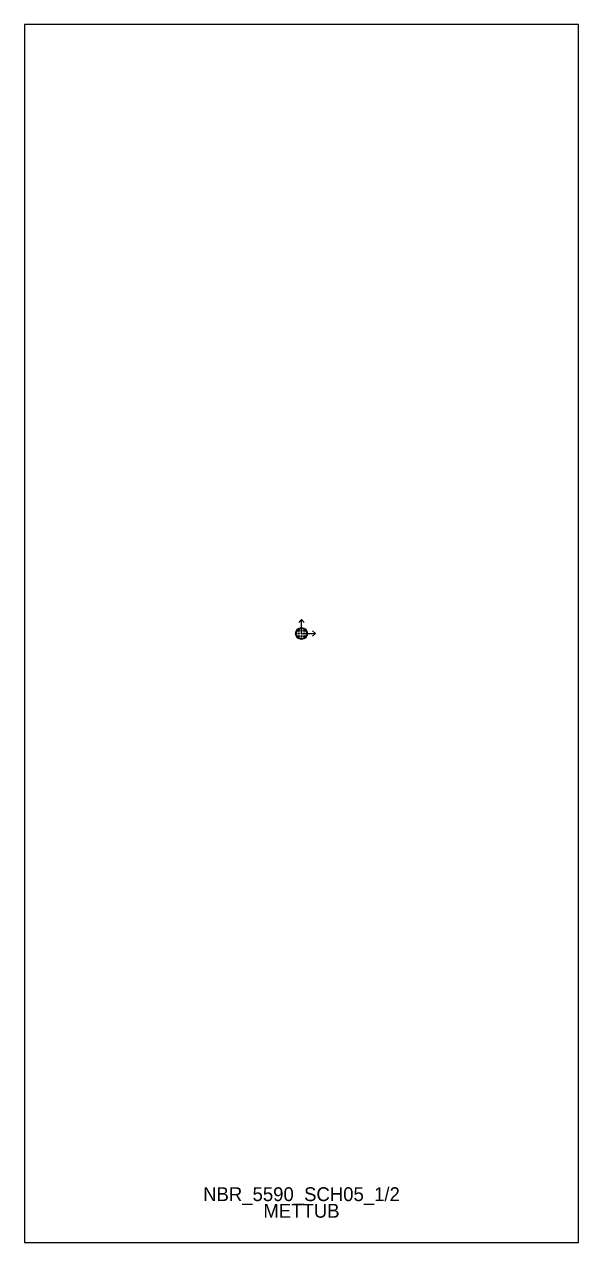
# Model space of a CAD drawing. Header units: millimetres. Extents: x -3707 to 123136, y -6444 to 6191.
# Drawn here: x -500 to 500, y -1100 to 1100 of the extents above; entities that cross this region are included whole.
import ezdxf
from ezdxf.enums import TextEntityAlignment as Align

# ---------------------------------------------------------------- set-up
doc = ezdxf.new("R2010")
doc.units = ezdxf.units.MM
for name, color, linetype in [('Hype_CoordinateSys', 6, 'Continuous'), ('Hype_ExactOuterSection', 8, 'Continuous'), ('Hype_Frame', 10, 'Continuous'), ('Hype_InnerSection', 2, 'Continuous'), ('Hype_OuterSection', 72, 'Continuous'), ('Hype_RefAxis', 1, 'Continuous'), ('Hype_SectionName', 41, 'Continuous'), ('Hype_TypeName', 45, 'Continuous')]:
    doc.layers.add(name, color=color, linetype=linetype)

# ---------------------------------------------------------------- blocks, each defined once
blk = doc.blocks.new('HYPE_COORDINATESYS')
at = {"layer": 'Hype_CoordinateSys', "linetype": 'Continuous'}
for p, q in [((-0.2, 0.8), (0, 1)), ((0, 0), (0, 1)), ((0.2, 0.8), (0, 1)), ((0, 0), (1, 0)), ((0.8, 0.2), (1, 0)), ((0.8, -0.2), (1, 0))]:
    blk.add_line(p, q, dxfattribs=at)
blk = doc.blocks.new('HYPE_REFAXIS4')
at = {"layer": 'Hype_ExactOuterSection'}
h = blk.add_hatch(color=4, dxfattribs=at)
edge = h.paths.add_edge_path(flags=0)
edge.add_arc((0, 0), 0.25, 0, 360)
at = {"layer": 'Hype_RefAxis', "color": 4, "linetype": 'Continuous'}
for centre in [(-1, 1), (-1, 0), (0, 1), (0, 0), (1, 1), (1, 0), (-1, -1), (0, -1), (1, -1)]:
    blk.add_circle(centre, 0.25, dxfattribs=at)
at = {"color": 4, "linetype": 'Continuous'}
blk.add_text('Middle Middle', height=0.125, dxfattribs=at).set_placement((2, 0))

msp = doc.modelspace()

# ---------------------------------------------------------------- linework, layer by layer
at = {"layer": 'Hype_ExactOuterSection'}
msp.add_circle((0, 0), 10.7, dxfattribs=at)
at = {"layer": 'Hype_Frame'}
msp.add_lwpolyline([(500, 1100), (-500, 1100), (-500, -1100), (500, -1100)], close=True, dxfattribs=at)
at = {"layer": 'Hype_InnerSection'}
msp.add_circle((0, 0), 9.02, dxfattribs=at)
at = {"layer": 'Hype_OuterSection'}
msp.add_circle((0, 0), 10.7, dxfattribs=at)

# ---------------------------------------------------------------- block references
at = {"layer": 'Hype_InnerSection', "xscale": 25, "yscale": 25, "zscale": 25}
msp.add_blockref('HYPE_COORDINATESYS', (0, 0), dxfattribs=at)
at = {"layer": 'Hype_RefAxis', "xscale": 5, "yscale": 5, "zscale": 5}
msp.add_blockref('HYPE_REFAXIS4', (0, 0), dxfattribs=at)

# ---------------------------------------------------------------- texts
at = {"layer": 'Hype_SectionName'}
msp.add_text('NBR_5590_SCH05_1/2', height=25, dxfattribs=at).set_placement((0, -1025), align=Align.CENTER)
at = {"layer": 'Hype_TypeName'}
msp.add_text('METTUB', height=25, dxfattribs=at).set_placement((0, -1055), align=Align.CENTER)

doc.saveas('drawing.dxf')
